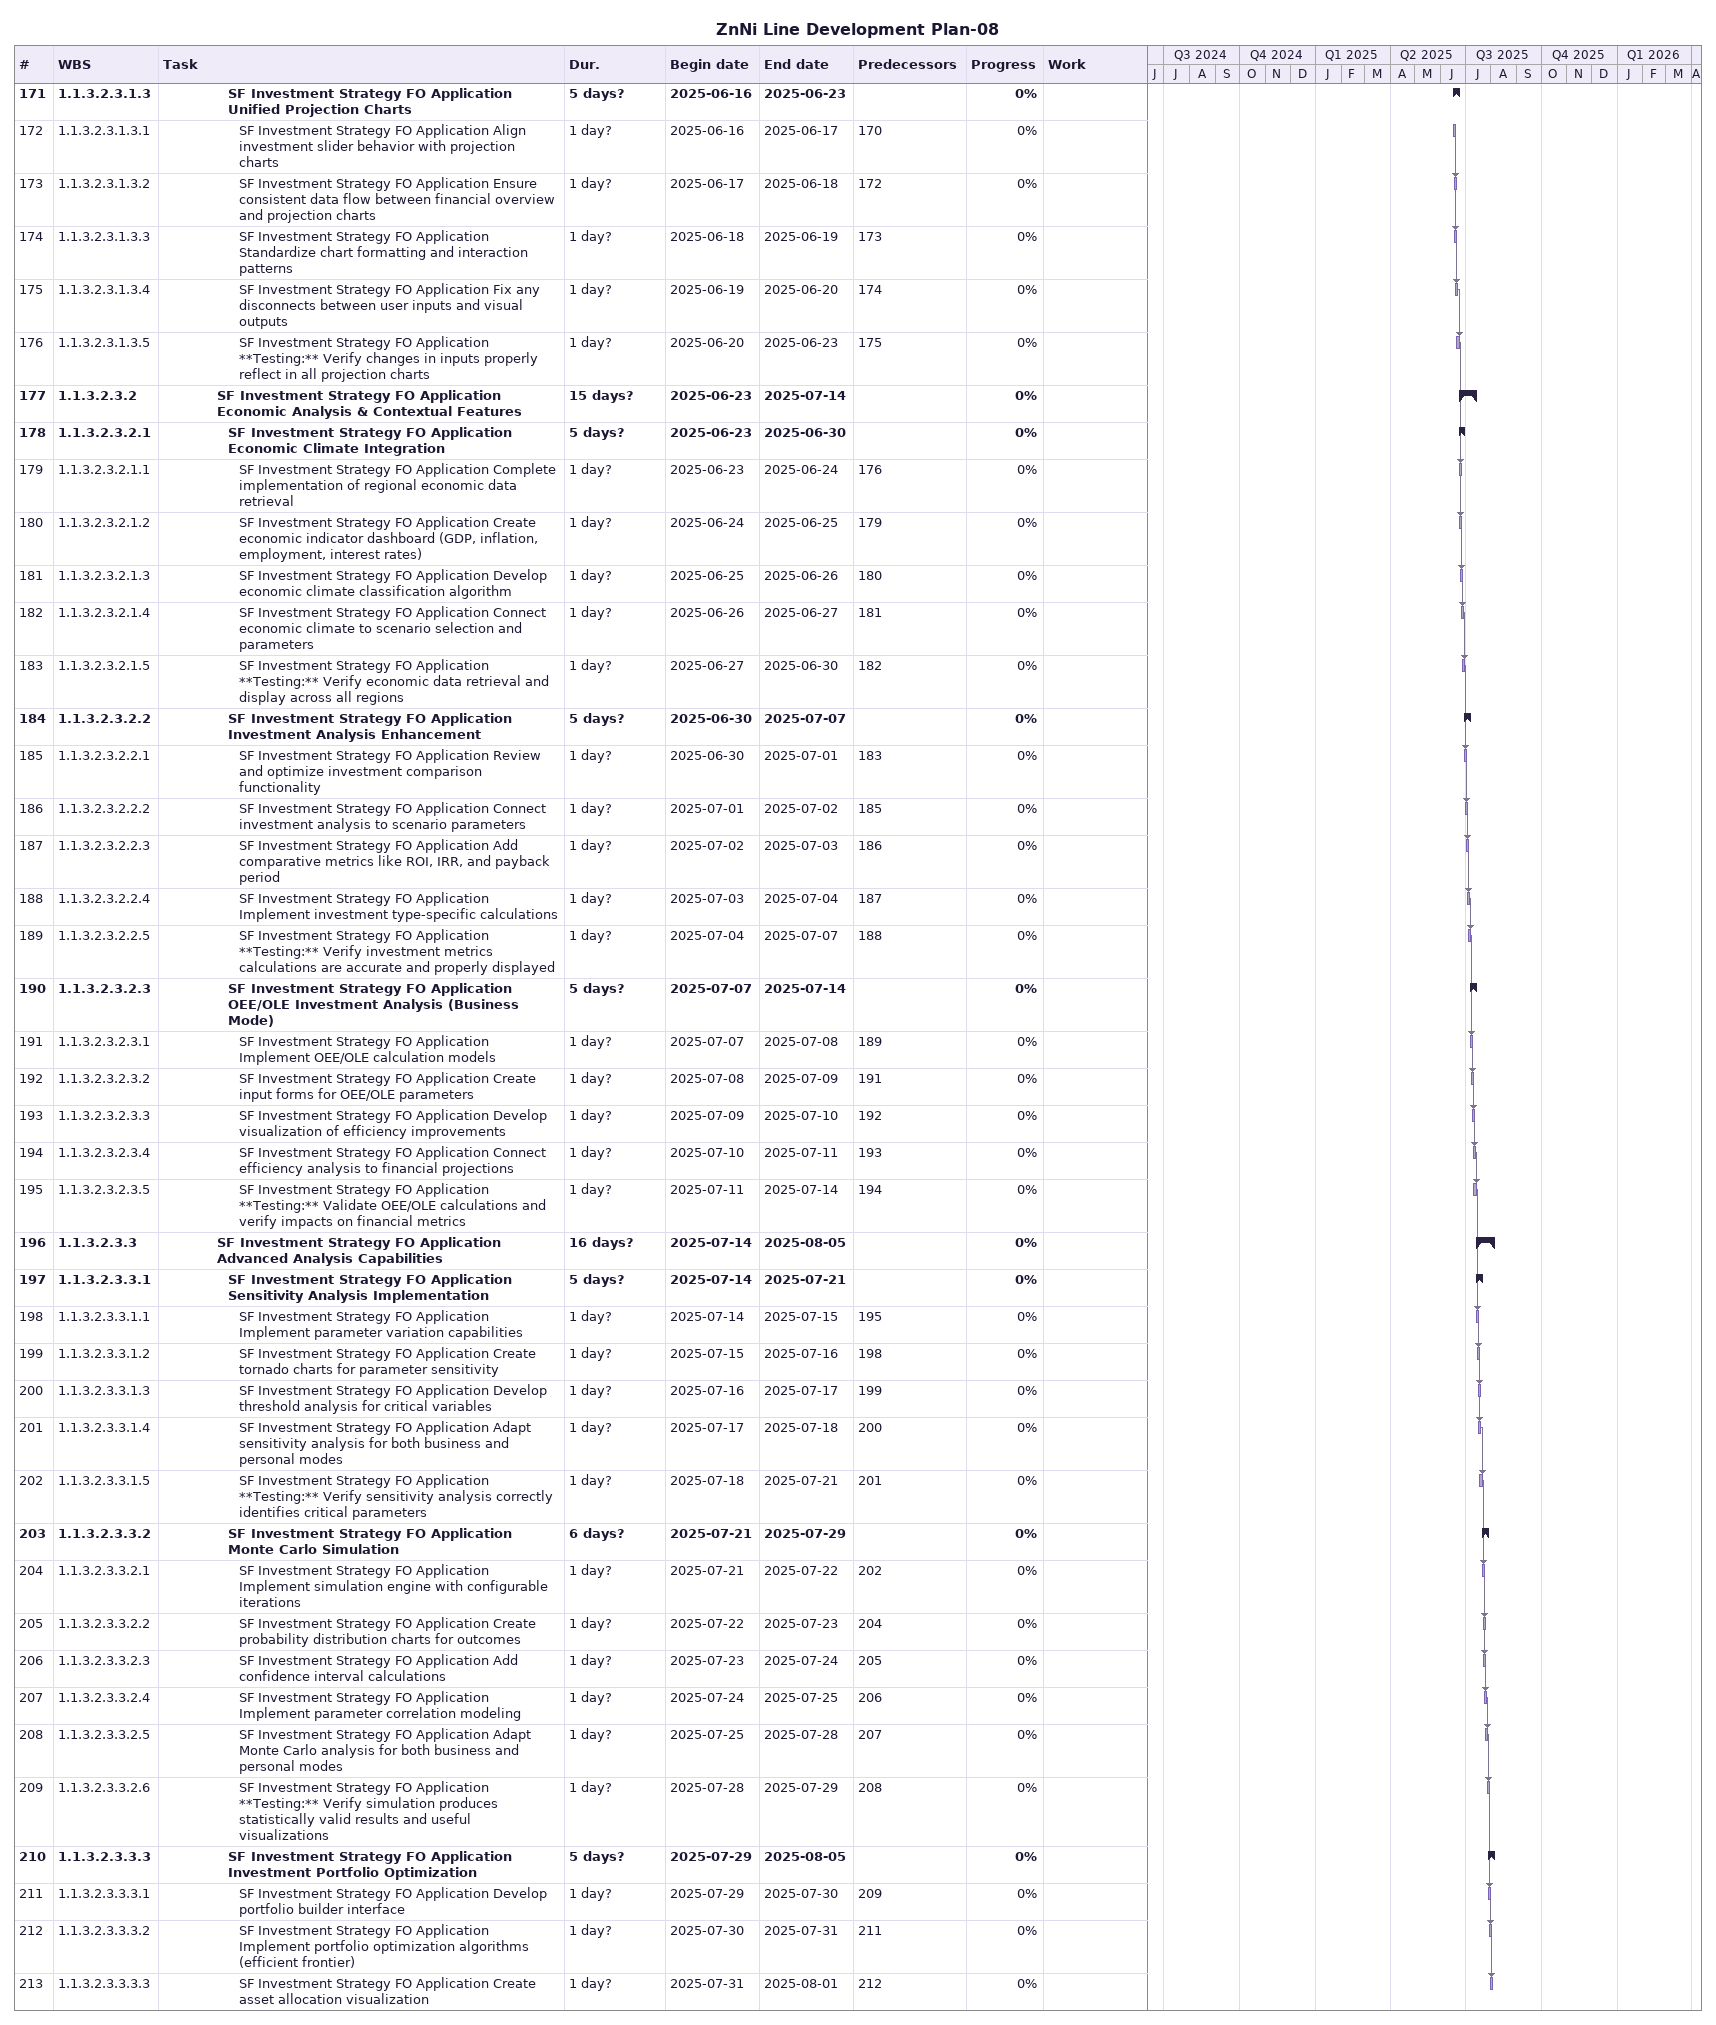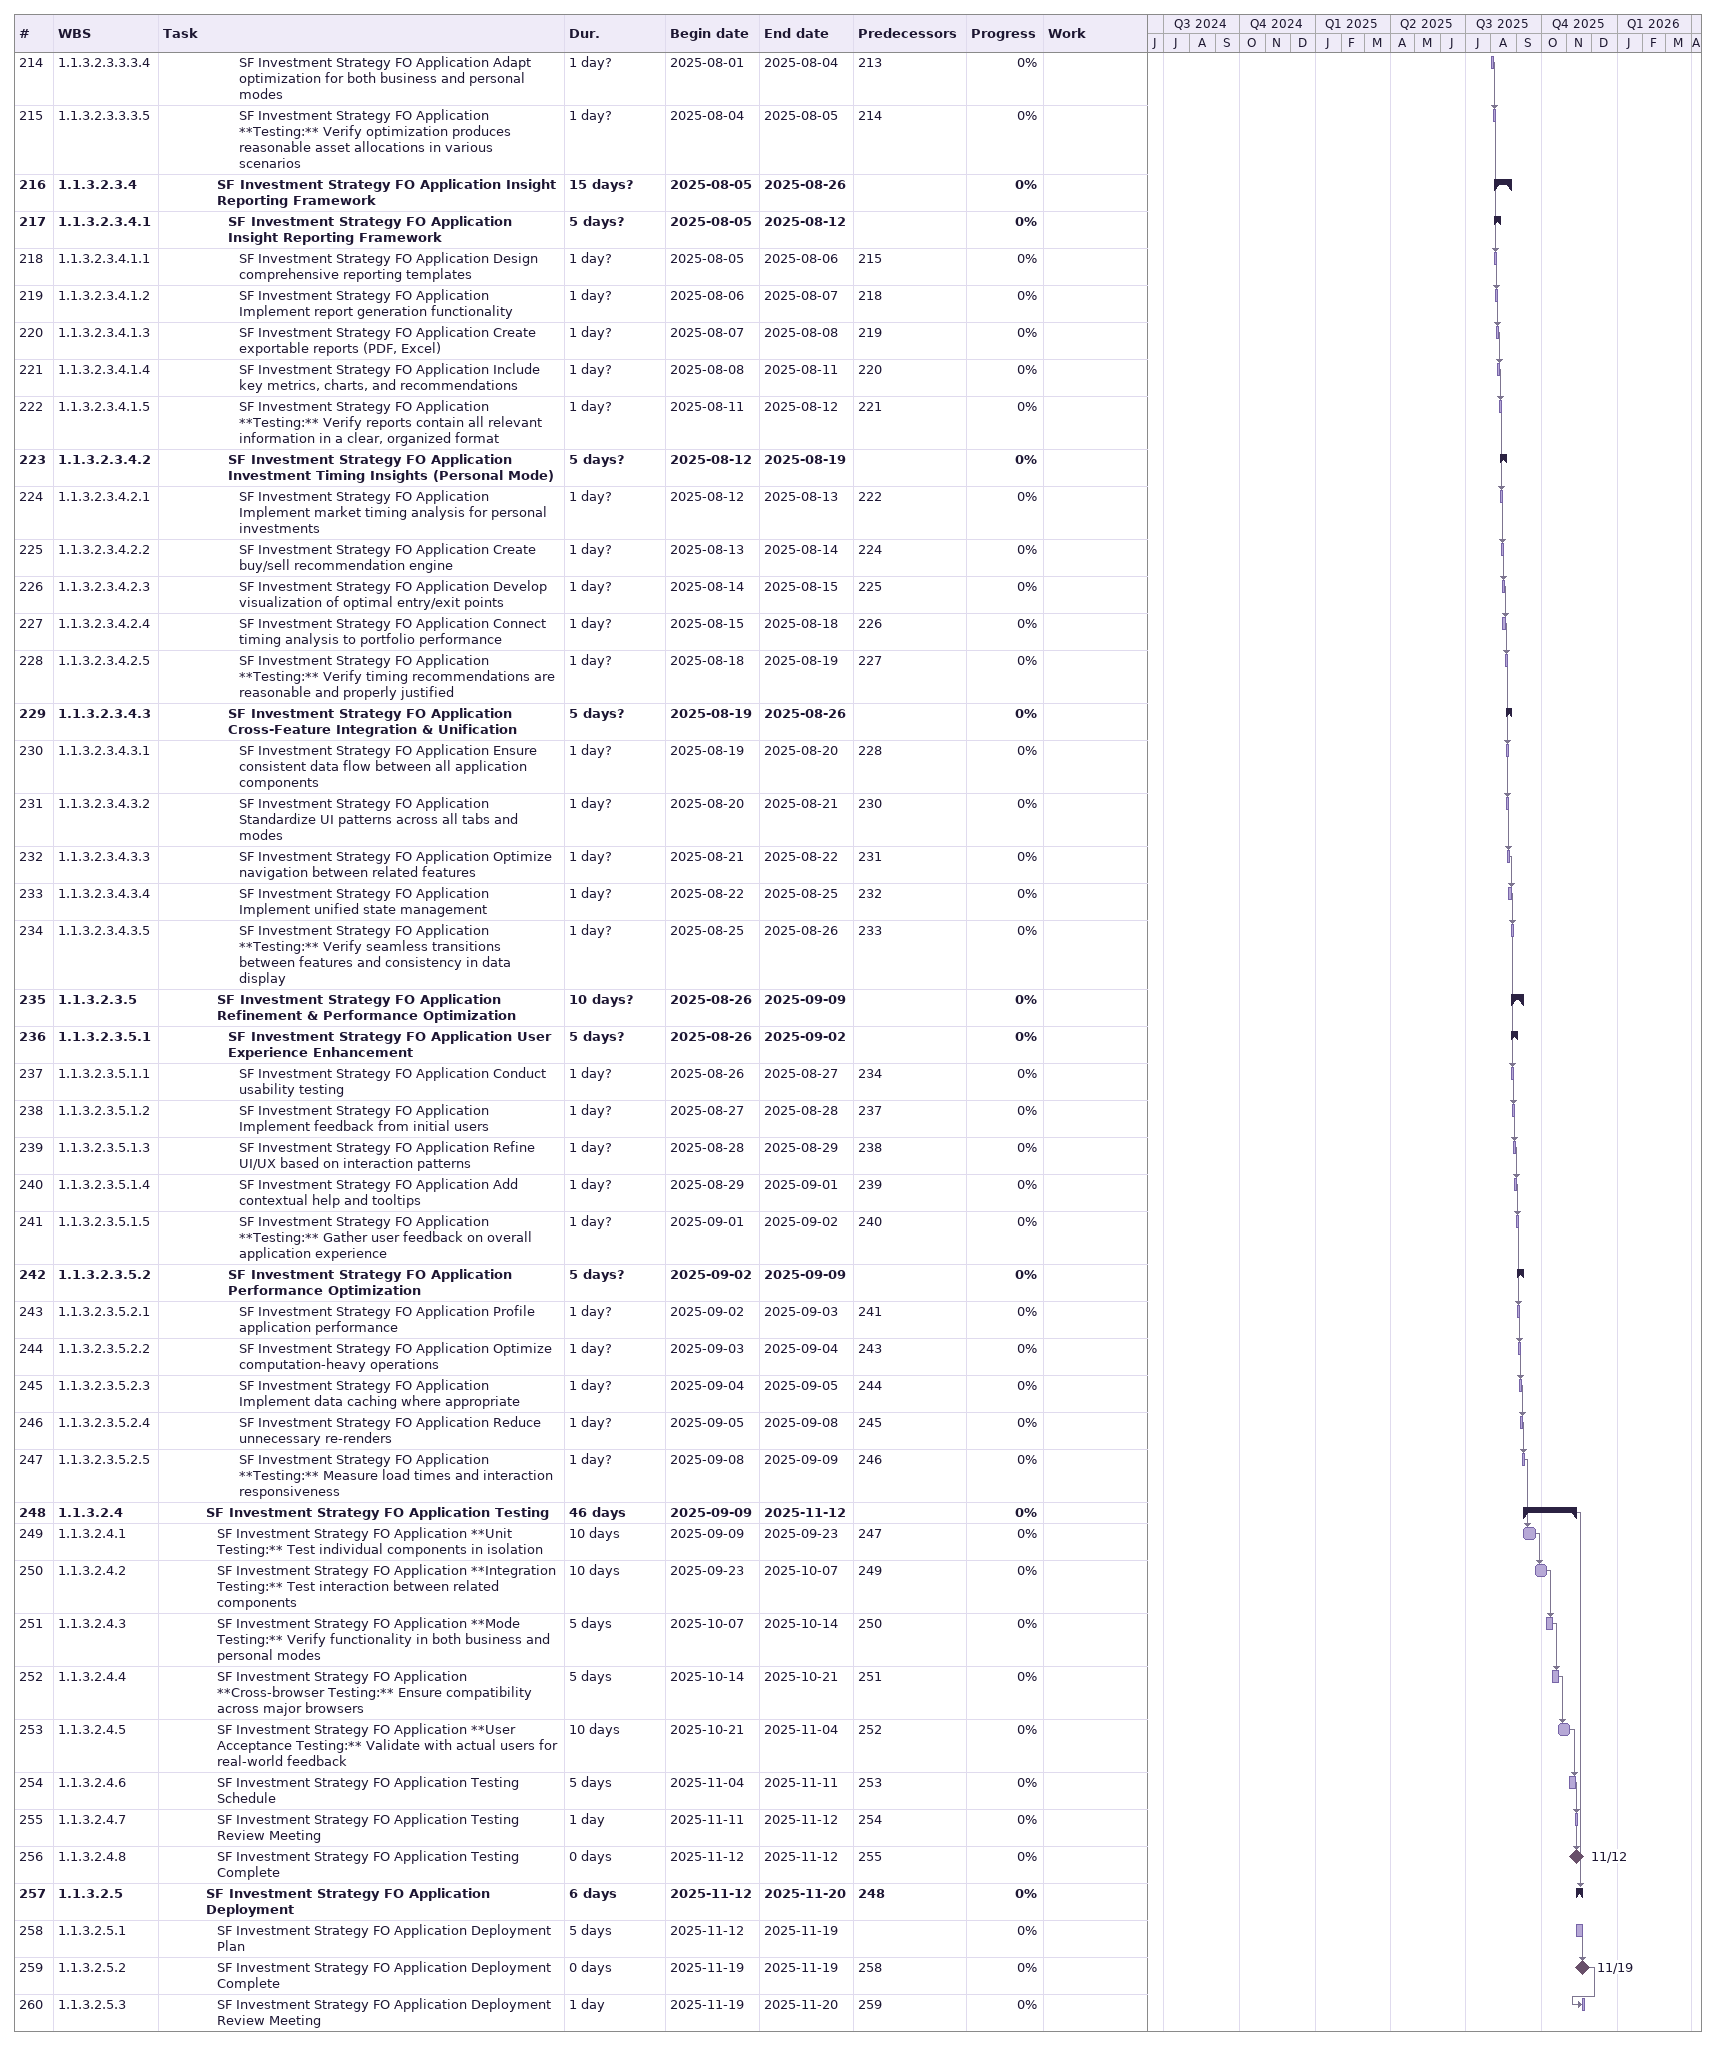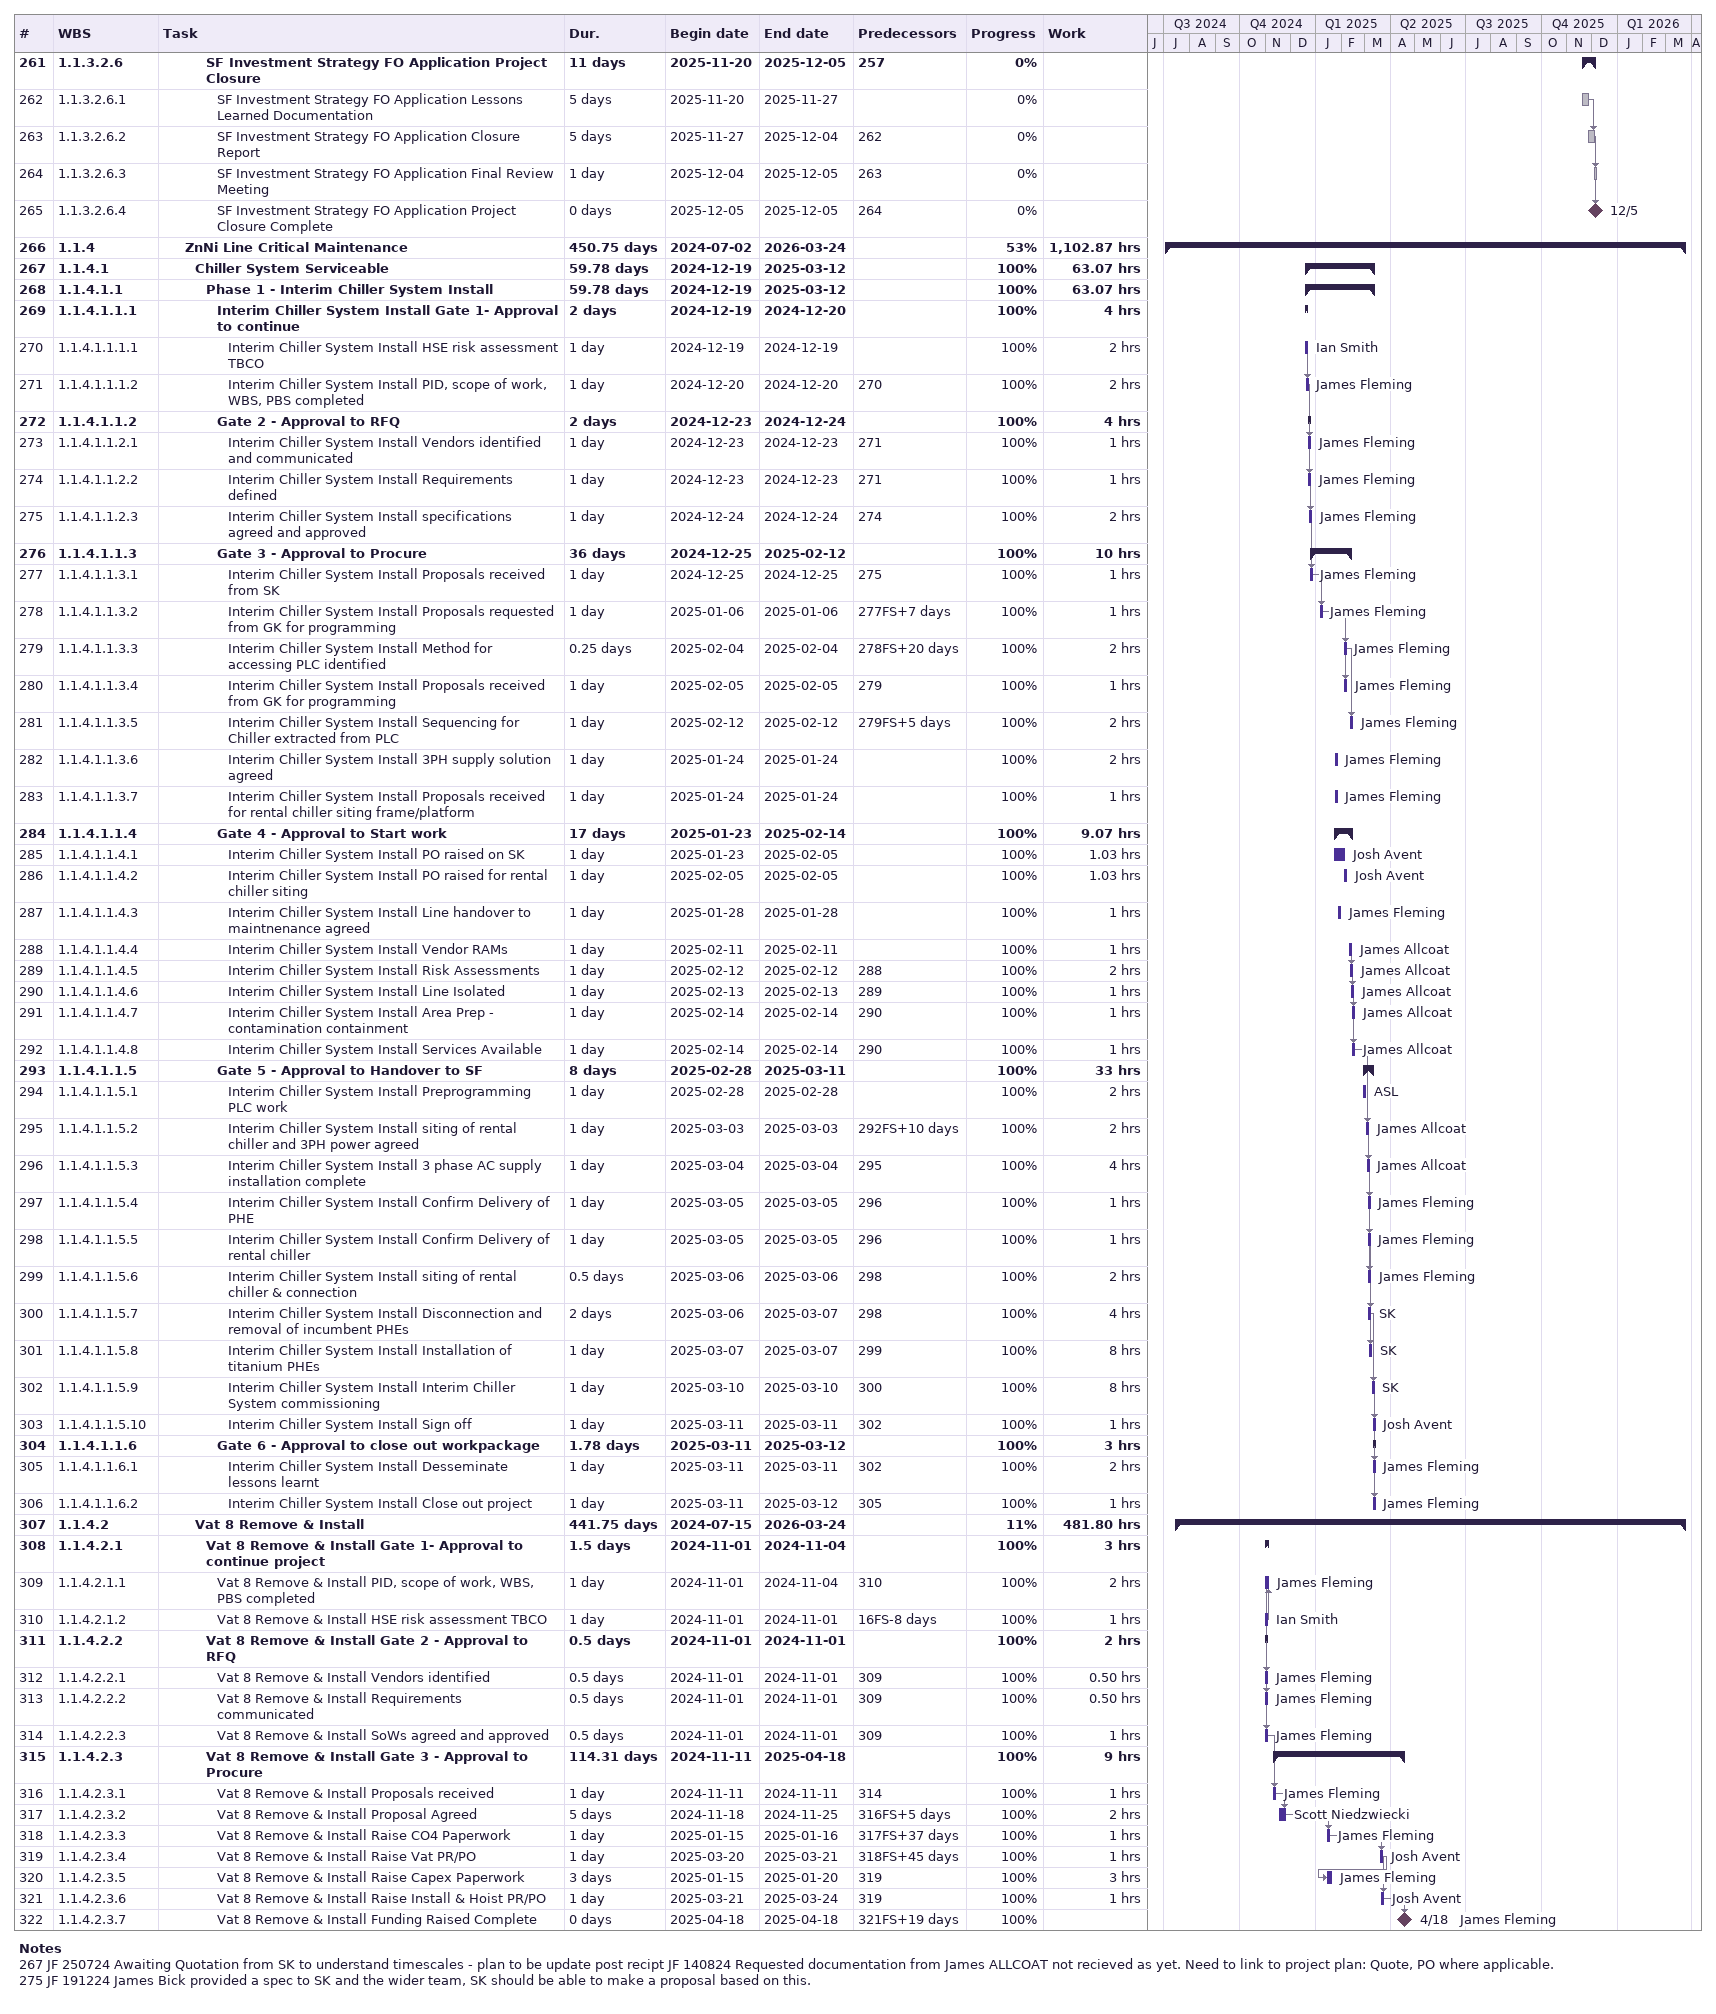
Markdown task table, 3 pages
ZnNi Line Development Plan-08

| ID | WBS | Task | Duration | Start | Finish | Predecessors | Resources | % complete | Work (h) |
|---|---|---|---|---|---|---|---|---|---|
| 171 | 1.1.3.2.3.1.3 | **SF Investment Strategy FO Application Unified Projection Charts** | 5d? | 2025-06-16 | 2025-06-23 |  |  | 0 |  |
| 172 | 1.1.3.2.3.1.3.1 | SF Investment Strategy FO Application Align investment slider behavior with projection charts | 1d? | 2025-06-16 | 2025-06-17 | 170 |  | 0 |  |
| 173 | 1.1.3.2.3.1.3.2 | SF Investment Strategy FO Application Ensure consistent data flow between financial overview and projection charts | 1d? | 2025-06-17 | 2025-06-18 | 172 |  | 0 |  |
| 174 | 1.1.3.2.3.1.3.3 | SF Investment Strategy FO Application Standardize chart formatting and interaction patterns | 1d? | 2025-06-18 | 2025-06-19 | 173 |  | 0 |  |
| 175 | 1.1.3.2.3.1.3.4 | SF Investment Strategy FO Application Fix any disconnects between user inputs and visual outputs | 1d? | 2025-06-19 | 2025-06-20 | 174 |  | 0 |  |
| 176 | 1.1.3.2.3.1.3.5 | SF Investment Strategy FO Application **Testing:** Verify changes in inputs properly reflect in all projection charts | 1d? | 2025-06-20 | 2025-06-23 | 175 |  | 0 |  |
| 177 | 1.1.3.2.3.2 | **SF Investment Strategy FO Application Economic Analysis & Contextual Features** | 15d? | 2025-06-23 | 2025-07-14 |  |  | 0 |  |
| 178 | 1.1.3.2.3.2.1 | **SF Investment Strategy FO Application Economic Climate Integration** | 5d? | 2025-06-23 | 2025-06-30 |  |  | 0 |  |
| 179 | 1.1.3.2.3.2.1.1 | SF Investment Strategy FO Application Complete implementation of regional economic data retrieval | 1d? | 2025-06-23 | 2025-06-24 | 176 |  | 0 |  |
| 180 | 1.1.3.2.3.2.1.2 | SF Investment Strategy FO Application Create economic indicator dashboard (GDP, inflation, employment, interest rates) | 1d? | 2025-06-24 | 2025-06-25 | 179 |  | 0 |  |
| 181 | 1.1.3.2.3.2.1.3 | SF Investment Strategy FO Application Develop economic climate classification algorithm | 1d? | 2025-06-25 | 2025-06-26 | 180 |  | 0 |  |
| 182 | 1.1.3.2.3.2.1.4 | SF Investment Strategy FO Application Connect economic climate to scenario selection and parameters | 1d? | 2025-06-26 | 2025-06-27 | 181 |  | 0 |  |
| 183 | 1.1.3.2.3.2.1.5 | SF Investment Strategy FO Application **Testing:** Verify economic data retrieval and display across all regions | 1d? | 2025-06-27 | 2025-06-30 | 182 |  | 0 |  |
| 184 | 1.1.3.2.3.2.2 | **SF Investment Strategy FO Application Investment Analysis Enhancement** | 5d? | 2025-06-30 | 2025-07-07 |  |  | 0 |  |
| 185 | 1.1.3.2.3.2.2.1 | SF Investment Strategy FO Application Review and optimize investment comparison functionality | 1d? | 2025-06-30 | 2025-07-01 | 183 |  | 0 |  |
| 186 | 1.1.3.2.3.2.2.2 | SF Investment Strategy FO Application Connect investment analysis to scenario parameters | 1d? | 2025-07-01 | 2025-07-02 | 185 |  | 0 |  |
| 187 | 1.1.3.2.3.2.2.3 | SF Investment Strategy FO Application Add comparative metrics like ROI, IRR, and payback period | 1d? | 2025-07-02 | 2025-07-03 | 186 |  | 0 |  |
| 188 | 1.1.3.2.3.2.2.4 | SF Investment Strategy FO Application Implement investment type-specific calculations | 1d? | 2025-07-03 | 2025-07-04 | 187 |  | 0 |  |
| 189 | 1.1.3.2.3.2.2.5 | SF Investment Strategy FO Application **Testing:** Verify investment metrics calculations are accurate and properly displayed | 1d? | 2025-07-04 | 2025-07-07 | 188 |  | 0 |  |
| 190 | 1.1.3.2.3.2.3 | **SF Investment Strategy FO Application OEE/OLE Investment Analysis (Business Mode)** | 5d? | 2025-07-07 | 2025-07-14 |  |  | 0 |  |
| 191 | 1.1.3.2.3.2.3.1 | SF Investment Strategy FO Application Implement OEE/OLE calculation models | 1d? | 2025-07-07 | 2025-07-08 | 189 |  | 0 |  |
| 192 | 1.1.3.2.3.2.3.2 | SF Investment Strategy FO Application Create input forms for OEE/OLE parameters | 1d? | 2025-07-08 | 2025-07-09 | 191 |  | 0 |  |
| 193 | 1.1.3.2.3.2.3.3 | SF Investment Strategy FO Application Develop visualization of efficiency improvements | 1d? | 2025-07-09 | 2025-07-10 | 192 |  | 0 |  |
| 194 | 1.1.3.2.3.2.3.4 | SF Investment Strategy FO Application Connect efficiency analysis to financial projections | 1d? | 2025-07-10 | 2025-07-11 | 193 |  | 0 |  |
| 195 | 1.1.3.2.3.2.3.5 | SF Investment Strategy FO Application **Testing:** Validate OEE/OLE calculations and verify impacts on financial metrics | 1d? | 2025-07-11 | 2025-07-14 | 194 |  | 0 |  |
| 196 | 1.1.3.2.3.3 | **SF Investment Strategy FO Application Advanced Analysis Capabilities** | 16d? | 2025-07-14 | 2025-08-05 |  |  | 0 |  |
| 197 | 1.1.3.2.3.3.1 | **SF Investment Strategy FO Application Sensitivity Analysis Implementation** | 5d? | 2025-07-14 | 2025-07-21 |  |  | 0 |  |
| 198 | 1.1.3.2.3.3.1.1 | SF Investment Strategy FO Application Implement parameter variation capabilities | 1d? | 2025-07-14 | 2025-07-15 | 195 |  | 0 |  |
| 199 | 1.1.3.2.3.3.1.2 | SF Investment Strategy FO Application Create tornado charts for parameter sensitivity | 1d? | 2025-07-15 | 2025-07-16 | 198 |  | 0 |  |
| 200 | 1.1.3.2.3.3.1.3 | SF Investment Strategy FO Application Develop threshold analysis for critical variables | 1d? | 2025-07-16 | 2025-07-17 | 199 |  | 0 |  |
| 201 | 1.1.3.2.3.3.1.4 | SF Investment Strategy FO Application Adapt sensitivity analysis for both business and personal modes | 1d? | 2025-07-17 | 2025-07-18 | 200 |  | 0 |  |
| 202 | 1.1.3.2.3.3.1.5 | SF Investment Strategy FO Application **Testing:** Verify sensitivity analysis correctly identifies critical parameters | 1d? | 2025-07-18 | 2025-07-21 | 201 |  | 0 |  |
| 203 | 1.1.3.2.3.3.2 | **SF Investment Strategy FO Application Monte Carlo Simulation** | 6d? | 2025-07-21 | 2025-07-29 |  |  | 0 |  |
| 204 | 1.1.3.2.3.3.2.1 | SF Investment Strategy FO Application Implement simulation engine with configurable iterations | 1d? | 2025-07-21 | 2025-07-22 | 202 |  | 0 |  |
| 205 | 1.1.3.2.3.3.2.2 | SF Investment Strategy FO Application Create probability distribution charts for outcomes | 1d? | 2025-07-22 | 2025-07-23 | 204 |  | 0 |  |
| 206 | 1.1.3.2.3.3.2.3 | SF Investment Strategy FO Application Add confidence interval calculations | 1d? | 2025-07-23 | 2025-07-24 | 205 |  | 0 |  |
| 207 | 1.1.3.2.3.3.2.4 | SF Investment Strategy FO Application Implement parameter correlation modeling | 1d? | 2025-07-24 | 2025-07-25 | 206 |  | 0 |  |
| 208 | 1.1.3.2.3.3.2.5 | SF Investment Strategy FO Application Adapt Monte Carlo analysis for both business and personal modes | 1d? | 2025-07-25 | 2025-07-28 | 207 |  | 0 |  |
| 209 | 1.1.3.2.3.3.2.6 | SF Investment Strategy FO Application **Testing:** Verify simulation produces statistically valid results and useful visualizations | 1d? | 2025-07-28 | 2025-07-29 | 208 |  | 0 |  |
| 210 | 1.1.3.2.3.3.3 | **SF Investment Strategy FO Application Investment Portfolio Optimization** | 5d? | 2025-07-29 | 2025-08-05 |  |  | 0 |  |
| 211 | 1.1.3.2.3.3.3.1 | SF Investment Strategy FO Application Develop portfolio builder interface | 1d? | 2025-07-29 | 2025-07-30 | 209 |  | 0 |  |
| 212 | 1.1.3.2.3.3.3.2 | SF Investment Strategy FO Application Implement portfolio optimization algorithms (efficient frontier) | 1d? | 2025-07-30 | 2025-07-31 | 211 |  | 0 |  |
| 213 | 1.1.3.2.3.3.3.3 | SF Investment Strategy FO Application Create asset allocation visualization | 1d? | 2025-07-31 | 2025-08-01 | 212 |  | 0 |  |
| 214 | 1.1.3.2.3.3.3.4 | SF Investment Strategy FO Application Adapt optimization for both business and personal modes | 1d? | 2025-08-01 | 2025-08-04 | 213 |  | 0 |  |
| 215 | 1.1.3.2.3.3.3.5 | SF Investment Strategy FO Application **Testing:** Verify optimization produces reasonable asset allocations in various scenarios | 1d? | 2025-08-04 | 2025-08-05 | 214 |  | 0 |  |
| 216 | 1.1.3.2.3.4 | **SF Investment Strategy FO Application Insight Reporting Framework** | 15d? | 2025-08-05 | 2025-08-26 |  |  | 0 |  |
| 217 | 1.1.3.2.3.4.1 | **SF Investment Strategy FO Application Insight Reporting Framework** | 5d? | 2025-08-05 | 2025-08-12 |  |  | 0 |  |
| 218 | 1.1.3.2.3.4.1.1 | SF Investment Strategy FO Application Design comprehensive reporting templates | 1d? | 2025-08-05 | 2025-08-06 | 215 |  | 0 |  |
| 219 | 1.1.3.2.3.4.1.2 | SF Investment Strategy FO Application Implement report generation functionality | 1d? | 2025-08-06 | 2025-08-07 | 218 |  | 0 |  |
| 220 | 1.1.3.2.3.4.1.3 | SF Investment Strategy FO Application Create exportable reports (PDF, Excel) | 1d? | 2025-08-07 | 2025-08-08 | 219 |  | 0 |  |
| 221 | 1.1.3.2.3.4.1.4 | SF Investment Strategy FO Application Include key metrics, charts, and recommendations | 1d? | 2025-08-08 | 2025-08-11 | 220 |  | 0 |  |
| 222 | 1.1.3.2.3.4.1.5 | SF Investment Strategy FO Application **Testing:** Verify reports contain all relevant information in a clear, organized format | 1d? | 2025-08-11 | 2025-08-12 | 221 |  | 0 |  |
| 223 | 1.1.3.2.3.4.2 | **SF Investment Strategy FO Application Investment Timing Insights (Personal Mode)** | 5d? | 2025-08-12 | 2025-08-19 |  |  | 0 |  |
| 224 | 1.1.3.2.3.4.2.1 | SF Investment Strategy FO Application Implement market timing analysis for personal investments | 1d? | 2025-08-12 | 2025-08-13 | 222 |  | 0 |  |
| 225 | 1.1.3.2.3.4.2.2 | SF Investment Strategy FO Application Create buy/sell recommendation engine | 1d? | 2025-08-13 | 2025-08-14 | 224 |  | 0 |  |
| 226 | 1.1.3.2.3.4.2.3 | SF Investment Strategy FO Application Develop visualization of optimal entry/exit points | 1d? | 2025-08-14 | 2025-08-15 | 225 |  | 0 |  |
| 227 | 1.1.3.2.3.4.2.4 | SF Investment Strategy FO Application Connect timing analysis to portfolio performance | 1d? | 2025-08-15 | 2025-08-18 | 226 |  | 0 |  |
| 228 | 1.1.3.2.3.4.2.5 | SF Investment Strategy FO Application **Testing:** Verify timing recommendations are reasonable and properly justified | 1d? | 2025-08-18 | 2025-08-19 | 227 |  | 0 |  |
| 229 | 1.1.3.2.3.4.3 | **SF Investment Strategy FO Application Cross-Feature Integration & Unification** | 5d? | 2025-08-19 | 2025-08-26 |  |  | 0 |  |
| 230 | 1.1.3.2.3.4.3.1 | SF Investment Strategy FO Application Ensure consistent data flow between all application components | 1d? | 2025-08-19 | 2025-08-20 | 228 |  | 0 |  |
| 231 | 1.1.3.2.3.4.3.2 | SF Investment Strategy FO Application Standardize UI patterns across all tabs and modes | 1d? | 2025-08-20 | 2025-08-21 | 230 |  | 0 |  |
| 232 | 1.1.3.2.3.4.3.3 | SF Investment Strategy FO Application Optimize navigation between related features | 1d? | 2025-08-21 | 2025-08-22 | 231 |  | 0 |  |
| 233 | 1.1.3.2.3.4.3.4 | SF Investment Strategy FO Application Implement unified state management | 1d? | 2025-08-22 | 2025-08-25 | 232 |  | 0 |  |
| 234 | 1.1.3.2.3.4.3.5 | SF Investment Strategy FO Application **Testing:** Verify seamless transitions between features and consistency in data display | 1d? | 2025-08-25 | 2025-08-26 | 233 |  | 0 |  |
| 235 | 1.1.3.2.3.5 | **SF Investment Strategy FO Application Refinement & Performance Optimization** | 10d? | 2025-08-26 | 2025-09-09 |  |  | 0 |  |
| 236 | 1.1.3.2.3.5.1 | **SF Investment Strategy FO Application User Experience Enhancement** | 5d? | 2025-08-26 | 2025-09-02 |  |  | 0 |  |
| 237 | 1.1.3.2.3.5.1.1 | SF Investment Strategy FO Application Conduct usability testing | 1d? | 2025-08-26 | 2025-08-27 | 234 |  | 0 |  |
| 238 | 1.1.3.2.3.5.1.2 | SF Investment Strategy FO Application Implement feedback from initial users | 1d? | 2025-08-27 | 2025-08-28 | 237 |  | 0 |  |
| 239 | 1.1.3.2.3.5.1.3 | SF Investment Strategy FO Application Refine UI/UX based on interaction patterns | 1d? | 2025-08-28 | 2025-08-29 | 238 |  | 0 |  |
| 240 | 1.1.3.2.3.5.1.4 | SF Investment Strategy FO Application Add contextual help and tooltips | 1d? | 2025-08-29 | 2025-09-01 | 239 |  | 0 |  |
| 241 | 1.1.3.2.3.5.1.5 | SF Investment Strategy FO Application **Testing:** Gather user feedback on overall application experience | 1d? | 2025-09-01 | 2025-09-02 | 240 |  | 0 |  |
| 242 | 1.1.3.2.3.5.2 | **SF Investment Strategy FO Application Performance Optimization** | 5d? | 2025-09-02 | 2025-09-09 |  |  | 0 |  |
| 243 | 1.1.3.2.3.5.2.1 | SF Investment Strategy FO Application Profile application performance | 1d? | 2025-09-02 | 2025-09-03 | 241 |  | 0 |  |
| 244 | 1.1.3.2.3.5.2.2 | SF Investment Strategy FO Application Optimize computation-heavy operations | 1d? | 2025-09-03 | 2025-09-04 | 243 |  | 0 |  |
| 245 | 1.1.3.2.3.5.2.3 | SF Investment Strategy FO Application Implement data caching where appropriate | 1d? | 2025-09-04 | 2025-09-05 | 244 |  | 0 |  |
| 246 | 1.1.3.2.3.5.2.4 | SF Investment Strategy FO Application Reduce unnecessary re-renders | 1d? | 2025-09-05 | 2025-09-08 | 245 |  | 0 |  |
| 247 | 1.1.3.2.3.5.2.5 | SF Investment Strategy FO Application **Testing:** Measure load times and interaction responsiveness | 1d? | 2025-09-08 | 2025-09-09 | 246 |  | 0 |  |
| 248 | 1.1.3.2.4 | **SF Investment Strategy FO Application Testing** | 46d | 2025-09-09 | 2025-11-12 |  |  | 0 |  |
| 249 | 1.1.3.2.4.1 | SF Investment Strategy FO Application **Unit Testing:** Test individual components in isolation | 10d | 2025-09-09 | 2025-09-23 | 247 |  | 0 |  |
| 250 | 1.1.3.2.4.2 | SF Investment Strategy FO Application **Integration Testing:** Test interaction between related components | 10d | 2025-09-23 | 2025-10-07 | 249 |  | 0 |  |
| 251 | 1.1.3.2.4.3 | SF Investment Strategy FO Application **Mode Testing:** Verify functionality in both business and personal modes | 5d | 2025-10-07 | 2025-10-14 | 250 |  | 0 |  |
| 252 | 1.1.3.2.4.4 | SF Investment Strategy FO Application **Cross-browser Testing:** Ensure compatibility across major browsers | 5d | 2025-10-14 | 2025-10-21 | 251 |  | 0 |  |
| 253 | 1.1.3.2.4.5 | SF Investment Strategy FO Application **User Acceptance Testing:** Validate with actual users for real-world feedback | 10d | 2025-10-21 | 2025-11-04 | 252 |  | 0 |  |
| 254 | 1.1.3.2.4.6 | SF Investment Strategy FO Application Testing Schedule | 5d | 2025-11-04 | 2025-11-11 | 253 |  | 0 |  |
| 255 | 1.1.3.2.4.7 | SF Investment Strategy FO Application Testing Review Meeting | 1d | 2025-11-11 | 2025-11-12 | 254 |  | 0 |  |
| 256 | 1.1.3.2.4.8 | SF Investment Strategy FO Application Testing Complete | 0d | 2025-11-12 | 2025-11-12 | 255 |  | 0 |  |
| 257 | 1.1.3.2.5 | **SF Investment Strategy FO Application Deployment** | 6d | 2025-11-12 | 2025-11-20 | 248 |  | 0 |  |
| 258 | 1.1.3.2.5.1 | SF Investment Strategy FO Application Deployment Plan | 5d | 2025-11-12 | 2025-11-19 |  |  | 0 |  |
| 259 | 1.1.3.2.5.2 | SF Investment Strategy FO Application Deployment Complete | 0d | 2025-11-19 | 2025-11-19 | 258 |  | 0 |  |
| 260 | 1.1.3.2.5.3 | SF Investment Strategy FO Application Deployment Review Meeting | 1d | 2025-11-19 | 2025-11-20 | 259 |  | 0 |  |
| 261 | 1.1.3.2.6 | **SF Investment Strategy FO Application Project Closure** | 11d | 2025-11-20 | 2025-12-05 | 257 |  | 0 |  |
| 262 | 1.1.3.2.6.1 | SF Investment Strategy FO Application Lessons Learned Documentation | 5d | 2025-11-20 | 2025-11-27 |  |  | 0 |  |
| 263 | 1.1.3.2.6.2 | SF Investment Strategy FO Application Closure Report | 5d | 2025-11-27 | 2025-12-04 | 262 |  | 0 |  |
| 264 | 1.1.3.2.6.3 | SF Investment Strategy FO Application Final Review Meeting | 1d | 2025-12-04 | 2025-12-05 | 263 |  | 0 |  |
| 265 | 1.1.3.2.6.4 | SF Investment Strategy FO Application Project Closure Complete | 0d | 2025-12-05 | 2025-12-05 | 264 |  | 0 |  |
| 266 | 1.1.4 | **ZnNi Line Critical Maintenance** | 450.75d | 2024-07-02 | 2026-03-24 |  |  | 53 | 1102.87 |
| 267 | 1.1.4.1 | **Chiller System Serviceable** | 59.78d | 2024-12-19 | 2025-03-12 |  |  | 100 | 63.07 |
| 268 | 1.1.4.1.1 | **Phase 1 - Interim Chiller System Install** | 59.78d | 2024-12-19 | 2025-03-12 |  |  | 100 | 63.07 |
| 269 | 1.1.4.1.1.1 | **Interim Chiller System Install Gate 1- Approval to continue** | 2d | 2024-12-19 | 2024-12-20 |  |  | 100 | 4 |
| 270 | 1.1.4.1.1.1.1 | Interim Chiller System Install HSE risk assessment TBCO | 1d | 2024-12-19 | 2024-12-19 |  | Ian Smith | 100 | 2 |
| 271 | 1.1.4.1.1.1.2 | Interim Chiller System Install PID, scope of work, WBS, PBS completed | 1d | 2024-12-20 | 2024-12-20 | 270 | James Fleming | 100 | 2 |
| 272 | 1.1.4.1.1.2 | **Gate 2 - Approval to RFQ** | 2d | 2024-12-23 | 2024-12-24 |  |  | 100 | 4 |
| 273 | 1.1.4.1.1.2.1 | Interim Chiller System Install Vendors identified and communicated | 1d | 2024-12-23 | 2024-12-23 | 271 | James Fleming | 100 | 1 |
| 274 | 1.1.4.1.1.2.2 | Interim Chiller System Install Requirements defined | 1d | 2024-12-23 | 2024-12-23 | 271 | James Fleming | 100 | 1 |
| 275 | 1.1.4.1.1.2.3 | Interim Chiller System Install specifications agreed and approved | 1d | 2024-12-24 | 2024-12-24 | 274 | James Fleming | 100 | 2 |
| 276 | 1.1.4.1.1.3 | **Gate 3 - Approval to Procure** | 36d | 2024-12-25 | 2025-02-12 |  |  | 100 | 10 |
| 277 | 1.1.4.1.1.3.1 | Interim Chiller System Install Proposals received from SK | 1d | 2024-12-25 | 2024-12-25 | 275 | James Fleming | 100 | 1 |
| 278 | 1.1.4.1.1.3.2 | Interim Chiller System Install Proposals requested from GK for programming | 1d | 2025-01-06 | 2025-01-06 | 277FS+7d | James Fleming | 100 | 1 |
| 279 | 1.1.4.1.1.3.3 | Interim Chiller System Install Method for accessing PLC identified | 0.25d | 2025-02-04 | 2025-02-04 | 278FS+20d | James Fleming | 100 | 2 |
| 280 | 1.1.4.1.1.3.4 | Interim Chiller System Install Proposals received from GK for programming | 1d | 2025-02-05 | 2025-02-05 | 279 | James Fleming | 100 | 1 |
| 281 | 1.1.4.1.1.3.5 | Interim Chiller System Install Sequencing for Chiller extracted from PLC | 1d | 2025-02-12 | 2025-02-12 | 279FS+5d | James Fleming | 100 | 2 |
| 282 | 1.1.4.1.1.3.6 | Interim Chiller System Install 3PH supply solution agreed | 1d | 2025-01-24 | 2025-01-24 |  | James Fleming | 100 | 2 |
| 283 | 1.1.4.1.1.3.7 | Interim Chiller System Install Proposals received for rental chiller siting frame/platform | 1d | 2025-01-24 | 2025-01-24 |  | James Fleming | 100 | 1 |
| 284 | 1.1.4.1.1.4 | **Gate 4 - Approval to Start work** | 17d | 2025-01-23 | 2025-02-14 |  |  | 100 | 9.07 |
| 285 | 1.1.4.1.1.4.1 | Interim Chiller System Install PO raised on SK | 1d | 2025-01-23 | 2025-02-05 |  | Josh Avent | 100 | 1.03 |
| 286 | 1.1.4.1.1.4.2 | Interim Chiller System Install PO raised for rental chiller siting | 1d | 2025-02-05 | 2025-02-05 |  | Josh Avent | 100 | 1.03 |
| 287 | 1.1.4.1.1.4.3 | Interim Chiller System Install Line handover to maintnenance agreed | 1d | 2025-01-28 | 2025-01-28 |  | James Fleming | 100 | 1 |
| 288 | 1.1.4.1.1.4.4 | Interim Chiller System Install Vendor RAMs | 1d | 2025-02-11 | 2025-02-11 |  | James Allcoat | 100 | 1 |
| 289 | 1.1.4.1.1.4.5 | Interim Chiller System Install Risk Assessments | 1d | 2025-02-12 | 2025-02-12 | 288 | James Allcoat | 100 | 2 |
| 290 | 1.1.4.1.1.4.6 | Interim Chiller System Install Line Isolated | 1d | 2025-02-13 | 2025-02-13 | 289 | James Allcoat | 100 | 1 |
| 291 | 1.1.4.1.1.4.7 | Interim Chiller System Install Area Prep - contamination containment | 1d | 2025-02-14 | 2025-02-14 | 290 | James Allcoat | 100 | 1 |
| 292 | 1.1.4.1.1.4.8 | Interim Chiller System Install Services Available | 1d | 2025-02-14 | 2025-02-14 | 290 | James Allcoat | 100 | 1 |
| 293 | 1.1.4.1.1.5 | **Gate 5 - Approval to Handover to SF** | 8d | 2025-02-28 | 2025-03-11 |  |  | 100 | 33 |
| 294 | 1.1.4.1.1.5.1 | Interim Chiller System Install Preprogramming PLC work | 1d | 2025-02-28 | 2025-02-28 |  | ASL | 100 | 2 |
| 295 | 1.1.4.1.1.5.2 | Interim Chiller System Install siting of rental chiller and 3PH power agreed | 1d | 2025-03-03 | 2025-03-03 | 292FS+10d | James Allcoat | 100 | 2 |
| 296 | 1.1.4.1.1.5.3 | Interim Chiller System Install 3 phase AC supply installation complete | 1d | 2025-03-04 | 2025-03-04 | 295 | James Allcoat | 100 | 4 |
| 297 | 1.1.4.1.1.5.4 | Interim Chiller System Install Confirm Delivery of PHE | 1d | 2025-03-05 | 2025-03-05 | 296 | James Fleming | 100 | 1 |
| 298 | 1.1.4.1.1.5.5 | Interim Chiller System Install Confirm Delivery of rental chiller | 1d | 2025-03-05 | 2025-03-05 | 296 | James Fleming | 100 | 1 |
| 299 | 1.1.4.1.1.5.6 | Interim Chiller System Install siting of rental chiller & connection | 0.5d | 2025-03-06 | 2025-03-06 | 298 | James Fleming | 100 | 2 |
| 300 | 1.1.4.1.1.5.7 | Interim Chiller System Install Disconnection and removal of incumbent PHEs | 2d | 2025-03-06 | 2025-03-07 | 298 | SK | 100 | 4 |
| 301 | 1.1.4.1.1.5.8 | Interim Chiller System Install Installation of titanium PHEs | 1d | 2025-03-07 | 2025-03-07 | 299 | SK | 100 | 8 |
| 302 | 1.1.4.1.1.5.9 | Interim Chiller System Install Interim Chiller System commissioning | 1d | 2025-03-10 | 2025-03-10 | 300 | SK | 100 | 8 |
| 303 | 1.1.4.1.1.5.10 | Interim Chiller System Install Sign off | 1d | 2025-03-11 | 2025-03-11 | 302 | Josh Avent | 100 | 1 |
| 304 | 1.1.4.1.1.6 | **Gate 6 - Approval to close out workpackage** | 1.78d | 2025-03-11 | 2025-03-12 |  |  | 100 | 3 |
| 305 | 1.1.4.1.1.6.1 | Interim Chiller System Install Desseminate lessons learnt | 1d | 2025-03-11 | 2025-03-11 | 302 | James Fleming | 100 | 2 |
| 306 | 1.1.4.1.1.6.2 | Interim Chiller System Install Close out project | 1d | 2025-03-11 | 2025-03-12 | 305 | James Fleming | 100 | 1 |
| 307 | 1.1.4.2 | **Vat 8 Remove & Install** | 441.75d | 2024-07-15 | 2026-03-24 |  |  | 11 | 481.80 |
| 308 | 1.1.4.2.1 | **Vat 8 Remove & Install Gate 1- Approval to continue project** | 1.5d | 2024-11-01 | 2024-11-04 |  |  | 100 | 3 |
| 309 | 1.1.4.2.1.1 | Vat 8 Remove & Install PID, scope of work, WBS, PBS completed | 1d | 2024-11-01 | 2024-11-04 | 310 | James Fleming | 100 | 2 |
| 310 | 1.1.4.2.1.2 | Vat 8 Remove & Install HSE risk assessment TBCO | 1d | 2024-11-01 | 2024-11-01 | 16FS-8d | Ian Smith | 100 | 1 |
| 311 | 1.1.4.2.2 | **Vat 8 Remove & Install Gate 2 - Approval to RFQ** | 0.5d | 2024-11-01 | 2024-11-01 |  |  | 100 | 2 |
| 312 | 1.1.4.2.2.1 | Vat 8 Remove & Install Vendors identified | 0.5d | 2024-11-01 | 2024-11-01 | 309 | James Fleming | 100 | 0.50 |
| 313 | 1.1.4.2.2.2 | Vat 8 Remove & Install Requirements communicated | 0.5d | 2024-11-01 | 2024-11-01 | 309 | James Fleming | 100 | 0.50 |
| 314 | 1.1.4.2.2.3 | Vat 8 Remove & Install SoWs agreed and approved | 0.5d | 2024-11-01 | 2024-11-01 | 309 | James Fleming | 100 | 1 |
| 315 | 1.1.4.2.3 | **Vat 8 Remove & Install Gate 3 - Approval to Procure** | 114.31d | 2024-11-11 | 2025-04-18 |  |  | 100 | 9 |
| 316 | 1.1.4.2.3.1 | Vat 8 Remove & Install Proposals received | 1d | 2024-11-11 | 2024-11-11 | 314 | James Fleming | 100 | 1 |
| 317 | 1.1.4.2.3.2 | Vat 8 Remove & Install Proposal Agreed | 5d | 2024-11-18 | 2024-11-25 | 316FS+5d | Scott Niedzwiecki | 100 | 2 |
| 318 | 1.1.4.2.3.3 | Vat 8 Remove & Install Raise CO4 Paperwork | 1d | 2025-01-15 | 2025-01-16 | 317FS+37d | James Fleming | 100 | 1 |
| 319 | 1.1.4.2.3.4 | Vat 8 Remove & Install Raise Vat PR/PO | 1d | 2025-03-20 | 2025-03-21 | 318FS+45d | Josh Avent | 100 | 1 |
| 320 | 1.1.4.2.3.5 | Vat 8 Remove & Install Raise Capex Paperwork | 3d | 2025-01-15 | 2025-01-20 | 319 | James Fleming | 100 | 3 |
| 321 | 1.1.4.2.3.6 | Vat 8 Remove & Install Raise Install & Hoist PR/PO | 1d | 2025-03-21 | 2025-03-24 | 319 | Josh Avent | 100 | 1 |
| 322 | 1.1.4.2.3.7 | Vat 8 Remove & Install Funding Raised Complete | 0d | 2025-04-18 | 2025-04-18 | 321FS+19d | James Fleming | 100 |  |

Notes
- 267: JF 250724 Awaiting Quotation from SK to understand timescales - plan to be update post recipt JF 140824 Requested documentation from James ALLCOAT not recieved as yet. Need to link to project plan: Quote, PO where applicable.
- 275: JF 191224 James Bick provided a spec to SK and the wider team, SK should be able to make a proposal based on this.
